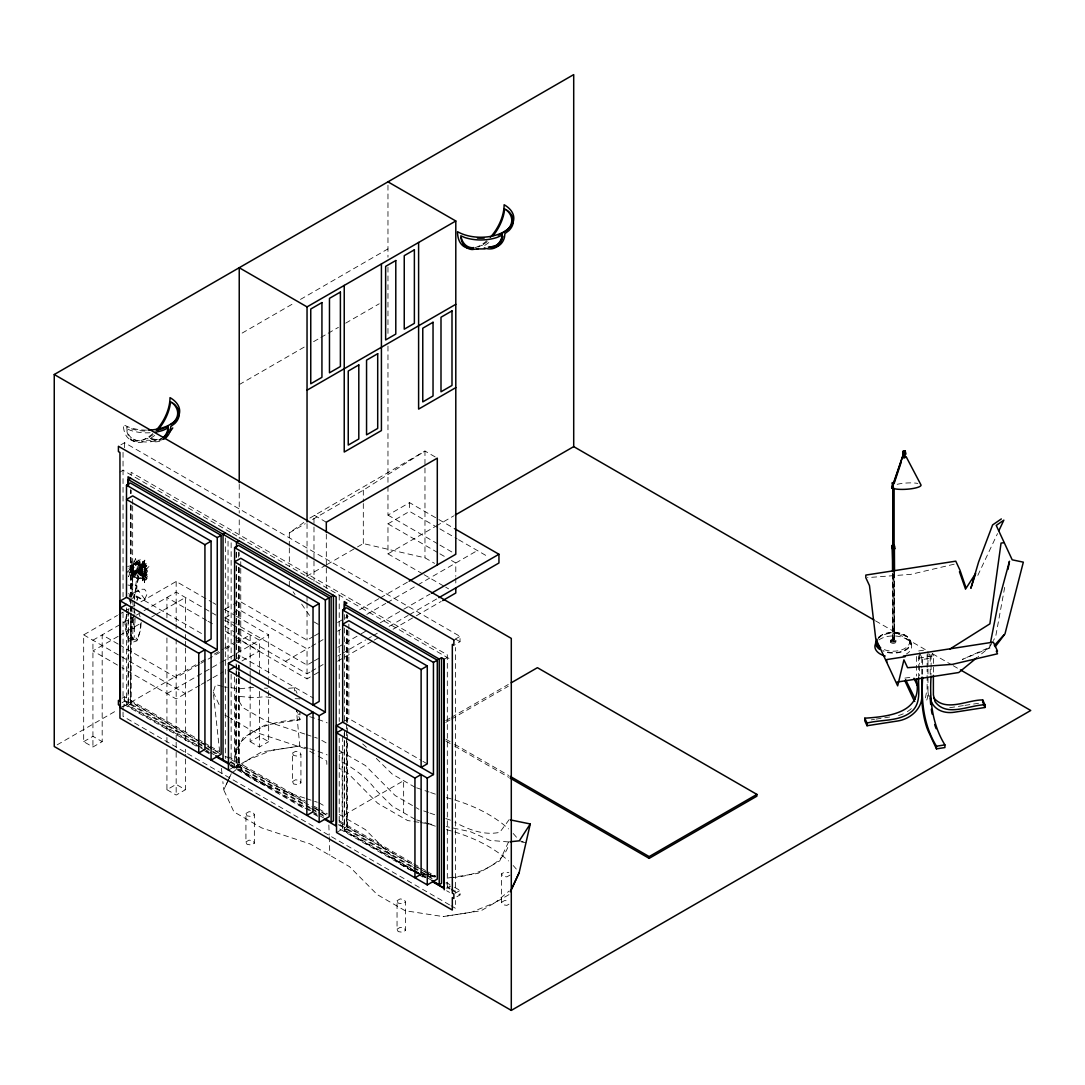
<?xml version="1.0" encoding="UTF-8"?>
<svg xmlns="http://www.w3.org/2000/svg" width="1085" height="1085" viewBox="0 0 1085 1085"><rect width="100%" height="100%" fill="white"/><g stroke="black" fill="none" stroke-linecap="round" stroke-linejoin="round"><path stroke-width="0.75" stroke-dasharray="5 3.75" d="M304.695 798.072L266.856 785.554L243.121 771.855L235.201 754.767L235.73 696.177L254.934 697.682L264.781 696.678L274.085 698.048M135.123 618.07L134.214 637.071L131.963 641.94L131.054 626.818L131.827 614.191M132.397 617.718L131.299 637.871L132.478 638.4L133.93 614.544M134.011 612.862L134.242 607.817A25.674 5.425 -81.2 0 1 133.97 604.264M134.309 606.149L134.54 601.104M134.608 599.422L134.838 594.39L140.006 571.266L133.496 597.577M140.453 569.91L140.562 573.3M128.464 593.617L130.837 595L131.651 583.961M140.67 623.617L140.101 630.9L137.293 640.164L128.871 638.862C125.521 629.422 123.704 618.681 128.871 609.499M141.213 622.437L140.602 629.815L136.995 640.815L133.089 642.117L129.183 640.815C125.846 632.528 122.917 622.682 127.067 614.137M131.339 597.143L130.837 587.243L133.726 567.062L131.963 587.026L132.655 598.554M890.554 642.008L890.731 640.787M1004.683 587.392L995.718 636.407L993.426 640.489M990.239 643.961L989.588 647.284L978.033 656.75M136.927 600.737L137.605 598.066L135.34 595.814L133.089 595.462L129.183 596.764M140.209 571.103L140.223 571.809M142.338 566.899L141.647 571.741L142.664 576.216L141.009 574.467A3.404 1.085 89.2 0 1 140.806 568.581L143.179 565.99L141.335 568.011M132.899 628.5L134.418 628.188L132.899 628.5L132.411 618.599M219.658 751.769L213.243 692.027L215.617 684.554L223.578 686.697M925.478 697.831L927.119 688.677L927.119 669.16M144.793 599.205L146.773 594.783L146.692 592.139L144.549 589.25L140.996 589.25L138.894 591.244L135.435 591.99L134.879 594.553L136.764 597.103L140.426 598.73L144.793 599.205L137.849 589.806M227.131 782.556L223.741 789.921L233.926 811.878L261.756 827.936L310.147 843.94L349.573 866.698L377.282 894.637L405.112 910.708L443.128 916.581L471.215 912.282L495.045 902.666L509.136 891.029M227.809 781.078L231.186 773.7M136.995 599.368L137.605 598.066M128.572 639.513L130.837 637.248L133.089 636.895L135.34 637.248L137.605 639.513M266.856 785.554A62.13 35.873 0 0 1 235.201 754.767L243.121 737.691L264.781 725.187L300.016 719.735L300.016 711.679M228.501 779.681L223.741 789.921L222.859 781.634M229.179 778.216L232.57 770.906M508.539 841.96L499.765 860.853L478.105 873.357L455.09 876.911M977.829 575.389L997.508 533.589M992.653 641.845L989.588 647.284L962.259 659.449L993.263 646.646M509.204 819.582L499.765 832.344C483.991 835.64 468.489 829.659 454.859 822.186M131.299 637.871L132.885 638.048M140.223 571.375L137.103 570.303L134.404 570.995L132.994 568.811C134.865 563.834 133.916 571.225 132.397 565.353L135.639 565.177L137.334 562.627L136.995 565.231L138.392 567.414L137.103 570.303L137.564 573.423L135.761 571.035L134.906 574.114L134.404 570.995L132.899 573.273L133.387 570.181L131.177 571.09L132.994 568.811L131.122 568.201L133.333 567.252L134.676 563.305L135.639 565.177L139.87 563.888L137.998 566.044L141.05 565.638L138.392 567.414L141.118 568.526L138.066 568.974L139.924 571.32M232.475 772.642L247.841 759.948L271.67 750.332L299.772 746.032A143.342 82.758 0 0 1 308.099 748.257M135.245 591.515L138.297 590.43M130.837 595L135.11 591.705L136.737 589.291L136.981 585.886L134.35 584.598L131.529 585.642L127.867 585.005M289.315 546.257L289.315 532.898L304.383 522.021M309.876 518.074L424.967 451.034L437.296 458.141M153.188 434.57L149.106 437.404L152.375 438.828A32.957 19.028 60 0 0 161.326 438.611M154.721 435.465L150.639 438.34M487.301 241.684L483.205 244.518L485.524 245.522M488.833 242.565L484.751 245.454M312.534 519.498L363.312 490.189L424.967 451.034L424.967 466.279M242.145 333.081L294.632 302.783M300.477 299.406L387.969 248.885M120.883 444.836L124.572 442.707L460.026 636.38L460.026 641.71L455.103 644.558M239.229 384.605L304.844 346.725M313.592 341.666L319.424 338.303M320.889 337.462L326.721 334.085M328.185 333.244L338.384 327.358M345.681 323.14L379.221 303.786M119.947 472.07L123.039 470.293L231.132 532.694M128.966 595.909L132.668 593.766L203.831 634.861M118.143 644.083L102.18 634.874L102.18 741.665L92.93 747.009L83.681 741.665L83.681 634.874L117.451 615.371M118.916 614.53L123.324 611.981M124.789 611.14L129.196 608.59M130.661 607.749L135.069 605.199M140.941 601.822L176.163 581.479L211.399 601.822M135.001 615.914L92.93 640.204L92.93 747.009M136.452 615.087L176.163 592.152L215.888 615.087M289.315 532.898L305.278 523.689M118.143 636.339L92.93 650.891L120.503 666.8M119.594 635.498L141.348 622.939M151.507 617.067L154.409 615.398M155.86 614.558L185.413 597.496L185.413 627.849M224.839 609.295L232.027 605.132M233.465 604.304L239.229 600.981L307.041 640.136L312.873 636.773M387.969 486.365L387.969 515.104L409.547 502.64L454.981 528.883M224.839 618.03L232.027 613.866M233.465 613.039L239.229 609.716L307.041 648.871L307.041 678.885L312.873 675.521M422.608 573.843L387.969 553.852L387.969 523.838L409.547 511.374L438.408 528.042M306.729 576.243L325.581 565.366M327.033 564.525L356.056 547.776M357.507 546.935L363.312 543.585L424.967 557.826L434.556 563.359M122.103 698.211L124.572 696.787L203.004 742.072M122.103 702.66L124.572 701.235L196.358 742.669M120.34 707.691L130.363 701.9L199.152 741.625M57.179 744.825L117.37 710.078M123.242 706.688L199.586 662.61M201.05 661.769L208.388 657.524M214.26 654.133L223.076 649.047M224.541 648.206L234.821 642.266M236.286 641.425L239.229 639.73L307.041 678.885M387.969 553.852L434.773 526.835M436.238 525.981L453.788 515.85M199.382 664.183L176.163 677.582L119.594 644.924M200.834 663.355L206.638 659.992M208.089 659.165L219.699 652.465M225.49 649.115L234.197 644.083M235.648 643.242L250.16 634.874L250.16 669.16M128.044 611.547L128.044 705.901L131.122 704.124L131.122 613.133M83.681 741.665L92.93 736.322L102.18 741.665M166.927 693.613L220.214 662.84M221.679 661.999L268.66 634.874L268.66 677.243M234.591 659.734L240.762 656.181L313.375 698.103M199.925 685.232L176.163 698.943L121.954 667.641M201.376 684.391L205.73 681.882M207.181 681.041L211.534 678.532M212.985 677.691L223.144 671.832M241.996 660.941L259.41 650.891L235.648 637.18M314.338 635.932L320.17 632.569M337.666 622.464L348.217 616.375M359.542 609.824L378.882 598.662M380.347 597.821L408.096 581.804M285.463 661.335L309.957 647.189M311.422 646.348L317.254 642.985M318.719 642.144L323.086 639.607M337.666 631.199L340.582 629.517M366.839 614.354L385.799 603.409M387.25 602.568L416.423 585.724M417.874 584.883L477.373 550.543M312.9 661.674L307.041 665.064L236.693 624.445M314.365 660.833L320.224 657.442M337.815 647.297L343.674 643.92M345.138 643.066L359.786 634.616M361.251 633.762L367.11 630.385M380.292 622.776L402.264 610.082M403.728 609.241L430.108 594.01M309.971 672.103L307.041 673.799L236.408 633.003M311.436 671.262L317.295 667.872M318.759 667.031L323.154 664.495M337.815 656.032L340.744 654.336M342.209 653.495L365.645 639.96M367.11 639.119L371.504 636.583M372.969 635.729L377.363 633.192M389.081 626.425L408.123 615.439M409.587 614.585L437.431 598.513M314.338 674.68L320.17 671.303M337.666 661.199L343.497 657.836M344.962 656.995L372.67 641.004M374.122 640.15L379.967 636.786M393.082 629.205L414.958 616.578M416.423 615.737L441.215 601.429M166.927 749.247L166.927 789.717L176.163 784.387L185.413 789.717L185.413 754.306M250.16 677.582L250.16 741.665L259.41 736.322L268.66 741.665L268.66 685.72M310.147 807.484L231.132 761.86L228.04 763.637L312.955 812.665M166.927 789.717L176.163 795.061L185.413 789.717M250.16 741.665L259.41 747.009L268.66 741.665M228.433 770.092L238.456 764.315L313.104 807.403M455.103 639.228L460.026 636.38M233.926 767.977L261.756 751.919L299.772 746.032L296.436 710.024L300.016 719.735A67.162 38.775 0 0 0 235.201 754.767M444.226 659.287L447.318 657.51M343.918 721.43L348.855 718.582L421.468 760.504M292.502 753.098L295.581 751.308L299.799 751.959L300.925 754.4L300.925 782.882L297.846 784.658L293.628 784.007L292.502 781.566L292.502 753.098L293.628 755.526L297.846 756.177L300.925 754.4M339.334 753.736L342.141 752.108L342.141 816.191L403.647 780.685L403.647 812.719M292.502 781.566L295.581 779.789L299.799 780.441L300.925 782.882M245.929 813.452L249.007 811.675L253.225 812.326L254.351 814.754L254.351 843.235L251.272 845.012L247.054 844.361L245.929 841.933L245.929 813.452L247.054 815.879L251.272 816.53L254.351 814.754M445.691 720.63L450.058 718.107M451.523 717.266L508.295 684.486M445.691 722.407L450.058 719.884M451.523 719.043L508.295 686.262M245.929 841.933L249.007 840.143L253.225 840.794L254.351 843.235M336.526 832.493L346.549 826.716L412.408 864.745M397.042 900.699L400.121 898.909L404.339 899.56L405.464 902.001L405.464 930.469L402.372 932.259L398.168 931.608L397.042 929.167L397.042 900.699L398.168 903.127L402.372 903.778L405.464 902.001M131.122 474.959L131.122 472.287L447.318 654.838L447.318 886.676L450.397 884.899L446.003 882.363M446.695 888.371L450.397 886.228L446.003 883.692M455.103 893.308L460.026 890.459L460.026 894.908L455.103 897.756M397.042 929.167L400.121 927.39L404.339 928.041L405.464 930.469M508.973 904.185L506.912 905.365L502.708 904.714L501.582 902.286L501.582 873.805L504.661 872.028L508.879 872.679M510.004 875.107L506.912 876.883L502.708 876.232L501.582 873.805M508.96 894.637L481.13 910.708L443.128 916.581M501.582 902.286L504.661 900.496L508.879 901.16M144.224 574.724L141.457 575.321L137.144 574.155L136.167 572.256L137.13 571.375L141.647 572.717L144.224 574.724L135.693 573.233M478.037 247.027L482.12 245.142L484.439 246.146M954.163 564.2L910.803 574.358L867.485 577.613M127.623 566.397L131.678 565.705L133.821 563.59L135.517 558.572L136.412 562.735L138.771 563.4L140.263 565.394L140.48 568.174L137.239 573.138L134.635 573.979L132.275 573.314L130.797 571.32L131.678 565.705L130.837 561.501L133.821 563.59L136.412 562.735L140.399 558.395L138.771 563.4L144.196 561.013L140.263 565.394L146.122 566.248L140.48 568.174L145.01 571.28L139.368 571.008L141.796 576.176L137.239 573.138L137.605 579.092L134.635 573.979L132.234 579.281L132.275 573.314L128.437 576.664L130.797 571.32L127.447 572.134L130.566 568.54L128.613 567.116M297.995 714.269L299.772 713.998M918.697 650.946L924.311 650.078M918.642 658.12L933.385 655.842L933.385 673.731M919.551 652.763L922.643 659.449L931.079 658.147L929.099 653.902M904.876 678.111L913.299 676.809M871.269 719.87L874.496 719.369M876.11 719.111L892.277 716.615M963.331 705.616L952.02 707.366A24.887 19.639 -24.9 0 1 947.327 707.705M964.945 705.372L981.098 702.877M453.449 877.168L448.512 877.928A67.162 38.775 0 0 0 508.485 845.134M136.737 578.603L142.393 578.278L137.469 578.508L135.313 577.003L141.565 577.939M253.497 687.361L239.527 688.772L224.052 686.886M508.445 841.933L489.864 840.346L470.605 831.775L451.089 827.584M893.592 578.983L893.592 573.924M893.009 642.035L893.009 572.894M893.85 641.438L894.46 641.886L893.85 572.297M288.501 688.324L294.374 687.781L297.1 693.288M264.36 688.134L267.615 688.216M295.134 698.699L300.016 698.808L300.016 702.022M521.614 842.041L526.022 842.584M418.891 822.308L407.648 820.558L377.729 803.293L347.932 773.252L339.442 768.356M420.505 822.552L425.32 823.298M426.92 823.542L434.963 824.79M423.855 874.117L428.792 874.876M430.433 875.134L435.37 875.893M446.206 826.526L449.461 827.231M519.145 840.658L523.268 841.811M304.722 734.003L266.856 721.484L243.121 707.786L235.73 696.177M306.296 734.518L317.308 738.166M305.536 748.772L253.497 731.575L230.698 718.406M306.268 798.587L317.308 802.235M416.667 787.832L429.117 792.036M430.677 792.552L435.343 794.139M416.667 819.867L429.117 824.071M430.677 824.6L435.343 826.173M423.665 810.915L428.399 812.543M429.972 813.085L434.705 814.726M445.759 818.538L450.492 820.165M150.639 438.299L153.907 439.71A32.957 19.015 60 0 0 164.35 438.774M133.184 439.167C142.23 443.209 152.863 442.87 161.719 438.516A32.957 19.015 60 0 1 151.29 439.439C146.99 435.98 142.894 441.988 138.012 440.659A32.957 19.028 -60 0 1 127.135 430.596L126.687 426.893L130.471 428.575A32.482 18.77 -0.1 0 0 146.719 431.07M130.254 439.656L133.184 440.958M415.419 871.621L344.23 830.717L344.23 739.726M416.871 872.448L421.238 874.958M422.689 875.785L425.591 877.467M875.473 620.837L925.274 649.589M932.598 653.821L951.653 664.807M953.118 665.661L958.977 669.038M439.859 528.87L457.178 538.879M458.616 539.706L488.887 557.188M387.969 515.104L438.476 544.263M439.927 545.104L455.795 554.259M387.969 523.838L438.476 552.997M439.927 553.838L445.691 557.161M451.469 560.497L455.795 562.993L455.795 576.338M424.045 574.684L444.253 586.348M445.691 587.175L448.58 588.843M326.314 522.224L313.985 515.104L313.985 525.276M455.632 639.173L460.026 641.71M232.475 533.481L452.703 660.629M313.985 621.895L319.465 625.068M212.877 602.663L215.806 604.359M224.609 609.444L234.889 615.371M236.354 616.226L268.66 634.874M445.772 739.17L453.096 743.388M454.561 744.242L508.702 775.49M445.772 740.947L453.096 745.178M454.561 746.019L508.702 777.28M224.975 617.677L235.228 623.604M224.595 620.105L259.41 640.204L259.41 674.504M224.853 626.343L234.957 632.175M206.638 620.417L166.927 597.496L166.927 617.731M208.089 621.257L215.345 625.448M225.49 631.307L234.197 636.339M422.919 761.345L427.273 763.867M415.107 787.303L392.173 774.053L375.79 757.886M321.797 740.363L326.151 742.886M339.239 750.44L365.401 765.535L395.198 795.576L414.741 806.86M416.138 807.674L418.932 809.274M309.767 751.227L316.834 755.296M318.244 756.109L326.734 761.005L326.843 764.383M415.107 819.338L392.173 806.101L375.79 789.921A143.342 82.758 0 0 0 339.469 760.585M225.002 715.123L229.274 717.578M83.681 634.874L185.413 693.613M318.882 802.764L326.151 806.955M339.239 814.509L365.401 829.618L395.198 859.659A62.13 35.873 0 0 0 411.622 870.563M204.468 742.913L208.862 745.449M210.327 746.29L219.116 751.362M227.891 756.435L305.482 801.232M314.257 806.304L317.186 807.986M318.651 808.827L327.439 813.899M339.144 820.667L412.341 862.928M413.805 863.769L425.51 870.523M426.975 871.377L435.763 876.449M454.52 887.272L460.026 890.459M205.933 745.097L134.214 703.677L134.214 702.348M207.398 745.938L211.792 748.474M213.257 749.315L219.116 752.705M224.961 756.082L229.355 758.618M230.82 759.459L305.482 802.561M314.257 807.633L320.116 811.01M321.58 811.865L327.439 815.242M339.144 821.996L415.27 865.952M416.735 866.793L428.439 873.547M429.904 874.402L435.763 877.779M200.616 742.466L206.476 745.843M207.94 746.697L221.109 754.292M314.569 808.257L320.414 811.634M321.879 812.475L326.273 815.011M413.873 865.586L425.591 872.354M427.042 873.194L434.366 877.426M196.236 741.72L123.039 699.459L123.039 611.832M197.687 742.56L203.519 745.924M204.97 746.765L218.071 754.319M311.612 808.325L317.43 811.688M318.882 812.529L326.165 816.734M412.422 866.535L339.225 824.274L339.225 738.329M413.873 867.376L425.523 874.09M426.975 874.93L434.258 879.135M447.318 886.676L450.017 888.235M451.36 889.008L455.402 891.341L455.402 647.501M197.823 743.523L203.682 746.9M205.146 747.755L215.4 753.668M230.047 762.131L304.749 805.26M306.214 806.101L310.608 808.637M312.073 809.491L323.805 816.259M338.452 824.709L411.69 866.996M413.154 867.837L419.013 871.228M420.478 872.069L432.196 878.836M446.844 887.299L449.773 888.981M451.238 889.836L460.026 894.908M196.833 744.73L126.497 704.124L126.497 614.585M197.66 745.205L208.483 751.457M209.934 752.298L214.301 754.821M231.132 764.532L310.758 810.495M312.209 811.336L323.845 818.063M426.12 877.114L342.684 828.94L342.684 736.023M427.571 877.955L431.939 880.478M395.198 859.659L414.741 870.943M416.138 871.743L418.932 873.357M128.044 705.901L199.057 746.9M200.508 747.741L204.862 750.25M206.299 751.091L209.202 752.759M314.392 813.492L317.295 815.174M415.243 871.716L344.23 830.717L347.308 828.94L347.308 741.313M416.694 872.557L421.048 875.066M422.485 875.907L425.388 877.575M196.249 746.168L123.039 703.907L123.039 710.133M205.024 751.24L209.419 753.777M229.925 765.617L304.6 808.732M313.375 813.804L317.769 816.34M339.741 829.008L417.332 873.818M418.796 874.659L426.12 878.891M446.627 890.731L449.556 892.413M449.556 904.876L123.039 716.358L123.039 711.692M451.007 905.717L455.402 908.253L455.402 900.469M293.113 591.773L295.012 594.512M301.644 604.101L310.188 616.416M932.259 653.414L933.385 655.842M213.243 692.027L219.441 705.386M909.461 640.136L909.962 641.289M139.111 614.137L140.101 616.795M910.695 641.221L911.427 644.748M895.844 640.286L896.034 641.466M134.594 610.896L134.974 614.069M221.435 768.356L222.14 774.988M294.374 687.781L294.672 690.955M132.75 600.195L133.048 605.132M133.631 615.019L134.418 628.188M131.827 607.044L132.072 611.994M328.85 825.007L329.189 835.111M329.243 836.793L329.854 855.319M931.133 654.228L931.133 663.993M931.079 664.657L931.079 674.422M930.225 656.33L930.225 662.881M930.225 669.431L930.225 675.982M927.973 651.461L927.973 690.765A24.887 5.262 81.2 0 1 926.088 701.073M927.119 654.526L927.119 667.533M922.643 659.449L922.643 667.587M922.643 669.214L922.643 675.724M921.802 657.632L921.802 667.451M921.802 669.092L921.802 675.643M919.551 654.404L919.551 664.237M919.551 665.864L919.551 675.697M918.697 655.828L918.697 676.972M916.391 656.506L916.391 676.023M894.46 572.758L894.46 641.886M894.311 572.256L894.311 641.384M893.999 572.799L893.999 641.94M893.28 574.467L893.28 579.526M892.86 574.087L892.86 641.533M892.548 572.948L892.548 642.076M455.795 578.007L455.795 584.666M424.967 467.974L424.967 557.826M409.547 502.64L409.547 511.374M387.969 185.196L387.969 257.199M387.969 267.168L387.969 335.916M387.969 346.061L387.969 484.683M363.312 490.189L363.312 501.867M363.312 503.535L363.312 543.585M348.855 624.065L348.855 629.124M348.855 630.819L348.855 718.582M347.308 614.937L347.308 618.314M347.308 630.114L347.308 726.15M347.308 727.845L347.308 732.89M347.308 734.572L347.308 739.631M346.929 614.897L346.929 618.26M346.929 630.046L346.929 720.969M346.929 741.163L346.929 828.723L344.61 830.052L344.61 737.447M346.549 614.517L346.549 617.894M346.549 629.68L346.549 722.298M346.549 723.993L346.549 729.039M346.549 730.72L346.549 735.779M346.549 737.461L346.549 826.716M344.61 614.558L344.61 619.603M344.61 628.025L344.61 720.616M344.61 730.72L344.61 735.766M344.23 732.985L344.23 738.044M339.225 595.109L339.225 721.484M326.314 534.091L326.314 566.302M326.314 567.997L326.314 588.328M313.985 526.971L313.985 559.182M313.985 560.877L313.985 581.221M307.041 523.621L307.041 552.319M307.041 554.015L307.041 577.654M307.041 596.235L307.041 601.293M307.041 602.989L307.041 640.136M289.315 547.925L289.315 566.275M289.315 581.289L289.315 586.307M268.66 678.939L268.66 684.025M259.41 691.362L259.41 747.009M250.16 670.842L250.16 675.901M240.762 561.664L240.762 566.723M240.762 568.404L240.762 656.181M239.229 484.344L239.229 513.083M239.229 519.837L239.229 538.431M239.215 552.536L239.215 555.9M239.215 567.699L239.215 658.69M239.215 665.43L239.215 670.489M239.215 672.171L239.215 677.23M239.215 678.912L239.215 766.539L236.137 768.316L236.137 677.325M238.836 567.645L238.836 658.554M238.836 665.295L238.836 670.34M238.836 672.022L238.836 677.081M238.836 678.762L238.836 766.308L236.516 767.651L236.516 678.41M238.456 552.116L238.456 557.175M238.456 567.279L238.456 663.26M238.456 664.942L238.456 670.001M238.456 671.683L238.456 676.742M238.456 678.423L238.456 764.315M236.516 552.143L236.516 557.188M236.516 565.611L236.516 658.215M236.516 664.942L236.516 670.001M236.516 671.683L236.516 676.728M236.137 552.631L236.137 557.69M236.137 566.112L236.137 657.103M236.137 663.844L236.137 668.902M236.137 670.584L236.137 675.643M234.591 676.999L234.591 766.539M231.132 542.812L231.132 659.07M231.132 674.246L231.132 761.86M228.04 541.212L228.04 660.86M225.341 537.97L225.341 758.523M185.413 634.589L185.413 639.648M185.413 641.33L185.413 646.389M185.413 648.084L185.413 742.506M185.413 749.247L185.413 752.624M176.163 581.479L176.163 623.061M176.163 623.848L176.163 629.815M176.163 639.106L176.163 740.54M176.163 742.221L176.163 750.983M176.163 752.339L176.163 795.061M166.927 637.966L166.927 735.766M166.927 737.447L166.927 742.506M132.668 499.249L132.668 504.322M132.668 506.003L132.668 593.766M131.122 490.122L131.122 493.499M131.122 505.298L131.122 596.289M131.122 597.971L131.122 604.711M131.122 606.393L131.122 611.452M130.743 490.081L130.743 493.458M130.743 505.244L130.743 596.153M130.743 606.257L130.743 611.303M130.743 612.984L130.743 703.907L128.423 705.236L128.423 612.645M130.363 489.715L130.363 493.078M130.363 504.864L130.363 597.482M130.363 599.178L130.363 604.223M130.363 605.905L130.363 610.963M130.363 617.704L130.363 701.9M126.497 607.831L126.497 612.903M124.572 442.707L124.572 448.037M124.572 696.787L124.572 701.235M123.039 452.35L123.039 596.669M152.768 433.593A32.957 19.028 -60 0 1 123.405 424.588A32.957 19.042 0 0 0 146.719 430.148M150.11 432.752A32.482 18.77 0 0 1 130.471 430.352L126.687 428.67L127.135 432.386A32.957 19.028 -60 0 0 138.012 442.436C142.908 443.765 147.018 437.757 151.33 441.215A32.957 19.015 60 0 0 161.76 440.279M486.88 240.707A32.957 19.028 -60 0 1 474.81 247.678M878.769 637.343A16.411 9.467 0 0 1 901.798 633.64A16.411 9.467 0 0 1 906.762 647.148A16.411 9.467 0 0 1 883.109 649.155M877.426 639.553A16.912 9.765 0 0 1 900.794 634.183A16.912 9.765 0 0 1 907.575 648.165A16.912 9.765 0 0 1 882.797 650.593M878.362 637.505A17.658 10.199 0 0 1 902.706 634.318A17.658 10.199 0 0 1 908.226 648.369A17.658 10.199 0 0 1 883.882 651.556M878.877 639.947A18.391 10.619 0 0 1 905.46 638.577A18.391 10.619 0 0 1 906.423 653.97M897.132 484.317A14.715 3.119 -3.9 0 1 917.788 483.435M929.153 696.882A24.887 19.639 -24.9 0 1 927.973 690.765M911.373 708.6A24.887 19.639 -24.9 0 1 904.7 713.143M903.249 713.835A24.887 19.639 -24.9 0 1 895.505 716.114M309.74 748.731A143.342 82.758 0 0 1 327.168 754.902M309.74 716.697A143.342 82.758 0 0 1 327.168 722.854M362.675 743.93A143.342 82.758 0 0 1 366.377 747.267M446.477 829.645A143.342 82.758 0 0 1 453.082 831.503M454.723 831.992A143.342 82.758 0 0 1 508.526 860.947M513.164 865.532A143.342 82.758 0 0 1 516.311 869.071M446.477 797.611A143.342 82.758 0 0 1 453.082 799.469M454.723 799.957A143.342 82.758 0 0 1 508.526 828.899M513.164 833.483A143.342 82.758 0 0 1 518.237 839.437M435.302 877.005A62.13 35.873 0 0 1 427.368 875.622M425.713 875.242A62.13 35.873 0 0 1 413.06 871.187M132.18 579.702A6.157 4.204 -53.1 0 1 136.181 573.07M140.806 568.581A3.404 1.085 89.2 0 1 142.528 571.171A3.404 1.085 89.2 0 1 141.009 574.467M135.937 585.927A6.157 1.221 -84.2 0 1 136.981 578.319M134.025 598.717A25.674 5.425 -81.2 0 1 134.214 595.638M128.871 597.415A25.674 20.249 24.9 0 1 129.807 601.565M141.511 569.53L142.881 580.814L141.131 570.696L143.017 561.27L141.511 569.53M145.187 570.222L143.79 577.22L144.685 582.672L142.813 577.03L147.343 581.18L144.658 575.85L147.858 577.627L145.173 573.287L148.387 572.08L145.187 570.222L143.871 565.787L144.834 560.104L142.894 565.597L143.871 565.787L146.638 561.962L144.712 567.482L148.957 566.533L145.187 570.222M142.135 571.375C142.135 577.478 141.918 564.471 143.546 563.427L142.135 571.375M132.248 567.699L130.634 573.355L133.021 571.361L136.452 571.741L138.107 570.425L139.192 566.424L138.338 564.824L134.906 564.431L129.4 569.693L132.167 569.747L133.021 571.361L132.546 575.606L134.594 572.093L135.937 575.986L136.452 571.741L139.667 574.385L138.107 570.425L142.026 571.117L139.111 568.486L143.098 567.17L139.192 566.424L142.528 564.051L141.593 572.527L142.949 576.813L141.809 570.724L142.637 563.969L138.338 564.824L139.938 561.257L136.764 564.091L136.547 560.877L134.906 564.431L133.089 562.518L133.252 565.76L130.471 565.746L132.248 567.699M144.834 570.764L143.627 575.294L144.102 578.983L142.393 573.436L143.491 576.989L142.935 574.874L145.444 578.685L144.291 574.575L147.099 576.176L144.725 572.921L147.058 572.582L144.834 570.764L144.02 567.265L144.888 563.129L143.328 566.845L146.868 565.19L144.576 568.689L146.909 568.418L144.834 570.764M142.637 570.642L144.196 576.488L143.071 573.572L142.922 574.752L142.583 568.757L142.637 570.642M144.061 565.027L144.753 577.017L143.573 574.182L145.661 575.796L144.481 572.948L146.665 573.219L144.671 571.415L146.326 570.181L144.576 569.788L145.892 567.292L144.224 568.499L145.661 565.638L142.813 569.123L144.061 565.027M144.034 562.152L143.518 566.56L144.915 572.039L144.007 575.877L145.024 580.57L142.46 575.226L143.491 579.919L143.22 576.203L144.007 575.877L147.099 578.522L144.63 574.358L147.316 574.955L144.915 572.039L147.465 570.195L144.78 569.544L147.682 565.977L144.278 567.536L145.566 562.803L142.718 566.872L144.034 562.152M138.148 559.941L137.564 563.942L139.667 567.333L139.124 569.72L137.632 571.741L133.496 572.744L131.393 569.34L131.936 566.953L138.148 559.941M134.065 560.931L133.428 564.946L130.553 564.01L131.936 566.953L128.545 568.35L131.393 569.34L129.156 572.921L131.977 571.456L130.661 576.162L133.496 572.744L134.214 577.532L135.571 572.839L138.636 576.542L137.632 571.741L141.809 573.45L139.124 569.72L143.817 569.11L139.667 567.333L143.98 565.149L139.097 565.217L141.701 561.298L137.564 563.942L135.489 563.834L134.065 560.931M132.845 584.123L131.57 584.788L132.845 584.123M891.151 642.768A2.78 1.6 0 0 0 895.898 642.293A2.78 1.6 0 0 0 892.819 640.15A2.78 1.6 0 0 0 891.151 642.768M891.3 641.493A2.59 1.492 0 0 0 895.722 641.059A2.59 1.492 0 0 0 892.86 639.065A2.59 1.492 0 0 0 891.3 641.493M135.069 570.642A3.404 2.685 -59 0 0 136.601 565.082A3.404 2.685 -59 0 0 131.705 567.374A3.404 2.685 -59 0 0 135.069 570.642"/><path stroke-width="1.5" d="M893.308 486.568L892.711 482.703M168.039 427.463L167.741 429.931A32.957 19.015 60 0 1 163.089 437.58M502.152 234.563L501.853 237.045A32.957 19.015 60 0 1 488.277 247.082M444.226 889.795L444.226 659.287L441.527 657.741L439.222 659.07L344.61 604.453L344.61 609.499M1007.979 569.422L1009.47 561.257L998.322 602.5L990.564 642.306M511.7 888.913L519.145 872.693L530.267 823.963L510.655 819.962M891.965 487.396L892.548 488.182L891.965 487.396L904.415 451.211L902.978 456.758M892.087 488.223L904.415 451.211M894.121 483.462L900.889 463.051M510.316 891.707L519.145 872.693M998.919 530.606L1003.842 520.163L996.22 525.398L1012.197 559.819L1023.331 562.152L1004.981 633.911L995.216 646.755M906.423 457.246L902.367 457.653L906.423 457.246L920.867 484.71A14.715 3.119 -3.9 0 1 904.809 489.349A14.715 3.119 -3.9 0 1 892.657 485.904M530.267 823.963L519.308 840.821L509.991 841.77M169.911 431.898L172.773 427.924M994.348 645.453L1004.113 634.739M157.447 430.216L159.102 428.48A32.957 19.028 -60 0 0 169.952 405.858L170.413 401.626L173.329 403.81A32.482 18.743 0 0 1 173.329 422.567L170.643 424.574M976.758 657.795L958.774 672.524L897.132 682.058M503.413 232.692L507.427 229.667A32.482 18.743 0 0 0 507.427 210.924L504.511 208.727L504.064 212.972A32.957 19.028 -60 0 1 493.2 235.581M1001.333 518.942L992.612 524.923L978.602 561.976L970.858 588.287L975.659 573.436L966.125 588.178L959.954 570.154L955.777 561.162L865.816 575.077L865.816 577.735L869.478 585.615L875.731 638.617L897.661 685.856L903.927 659.829L907.575 667.695L952.549 664.318L997.522 653.78L996.301 651.149M949.768 649.128L989.886 623.848L1001.048 543.097L1004.208 542.608M960.442 669.879L1030.75 710.485L511.293 1010.393L54.25 746.521L54.25 374.515L573.707 74.607L573.707 446.613L874.008 619.983M239.229 482.649L239.229 267.724L307.041 306.892L455.795 221.001L455.795 554.259L409.126 581.207M128.423 486.365L128.423 479.638L130.743 478.295M126.497 485.198L217.258 537.59L217.258 649.725L126.497 597.333L126.497 485.198L130.363 482.974L221.109 535.366L221.109 754.292L211.087 760.083L211.087 653.292L120.34 600.887L120.34 707.691L319.18 822.484L329.203 816.707L329.203 597.781L238.456 545.375L234.591 547.599L234.591 659.734L325.351 712.14L325.351 600.005L234.591 547.599M307.041 390.193L455.795 304.315M455.795 387.63L418.607 409.099L418.607 242.47M204.929 544.711L211.087 541.157L211.087 639.051L204.929 642.605L204.929 544.711L126.497 499.439L132.668 495.872L211.087 541.157M217.258 537.59L221.109 535.366M225.341 532.925L223.035 534.254L223.035 759.853M120.34 600.887L126.497 597.333M126.497 604.453L120.34 608.007L198.758 653.292L204.929 649.725L204.929 749.396L198.758 752.963L198.758 653.292M238.836 540.71L236.516 542.039L236.516 547.098M211.087 653.292L217.258 649.725M455.252 515.009L573.707 446.613M313.022 607.125L319.18 603.558L319.18 701.452L313.022 705.019L313.022 607.125L234.591 561.84L240.762 558.287L319.18 603.558M325.351 600.005L329.203 597.781M128.423 479.638L331.128 596.669L333.434 595.326L333.434 820.925L331.128 822.267L325.31 818.904M228.433 770.092L228.433 663.301L234.591 659.734M234.591 666.855L228.433 670.421L306.852 715.693L313.022 712.14L313.022 811.811L306.852 815.364L306.852 715.693M344.61 604.453L346.929 603.111L344.23 601.551L344.23 609.987M342.684 610.014L346.549 607.79L437.296 660.182L437.296 879.108L427.273 884.899L336.526 832.493L336.526 725.702L342.684 722.149L433.444 774.541L433.444 662.406L342.684 610.014L342.684 722.149M431.572 593.169L498.951 554.259L498.951 562.993L438.896 597.672M442.666 600.588L455.795 593.007L455.795 588.002M228.433 663.301L319.18 715.693L325.351 712.14M421.116 669.526L427.273 665.973L427.273 763.867L421.116 767.421L421.116 669.526L342.684 624.255L348.855 620.688L427.273 665.973M433.444 662.406L437.296 660.182M342.684 729.269L336.526 732.823L414.945 778.094L421.116 774.541L421.116 874.212L414.945 877.779L414.945 778.094M511.211 682.804L537.414 667.682L756.896 794.396L756.896 796.173L649.169 858.371L510.153 778.121M336.526 725.702L427.273 778.094L433.444 774.541M431.939 880.478L439.222 884.668L441.527 883.339L441.527 657.741M510.153 776.345L649.169 856.594L756.896 794.396M892.711 545.172L893.308 549.051L892.86 547.681M893.43 545.104L894.026 548.969L893.592 547.613M894.162 545.036L894.759 548.902L894.311 547.545M498.368 235.079L502.301 233.329M164.269 427.965L168.189 426.229M903.398 656.032L993.345 642.117L997.522 651.122M905.188 656.71L886.703 659.572L886.703 662.23M921.802 677.284L921.802 696.936A24.887 19.639 -24.9 0 1 897.756 720.982L867.051 725.729L864.799 720.86L864.799 718.189C889.388 716.615 923.376 712.533 916.391 679.278M930.225 695.634A24.887 19.639 -24.9 0 0 954.271 712.235L984.977 707.488L984.977 704.816L982.712 699.947C967.44 699.757 946.052 712.397 933.9 698.008M864.799 718.189L867.051 723.058C882.064 719.219 900.184 721.918 912.485 710.824C921.368 702.022 918.1 688.785 918.642 677.637M984.977 704.816C969.298 704.857 946.785 717.728 935.026 701.629L933.385 694.875L933.385 675.358M922.643 677.352C921.084 701.086 923.701 725.539 936.477 746.195L944.899 744.893L944.899 747.565L936.477 748.867L928.245 731.141A24.887 5.262 81.2 0 1 921.802 696.936M478.037 248.818L472.111 249.536A32.957 19.028 -60 0 1 461.247 239.487L460.786 235.77L464.583 237.452A32.482 18.77 0 0 0 497.066 237.439L502.341 235.092L501.894 238.809A32.957 19.015 60 0 1 485.429 248.316L484.33 247.841M473.765 247.597L472.124 247.76A32.957 19.028 -60 0 1 461.247 237.71M903.913 451.591L904.442 457.504L904.239 451.753M904.537 452.052L903.954 451.252M903.059 452.879L905.243 452.662M894.46 571.063L894.311 545.267L893.999 571.117M893.009 571.212L892.399 545.457L892.548 571.252M892.345 546.921L894.515 546.718M485.103 248.913L476.573 248.926M432.861 881.63L444.484 888.317M387.969 181.846L455.795 221.001M454.981 528.883L498.951 554.259M54.25 374.515L511.293 638.387L511.293 1010.393M215.752 755.662L229.776 763.759M216.444 756.95L228.04 763.637M324.537 819.351L336.133 826.051L336.133 596.886L128.044 476.749L128.044 485.171M432.63 881.766L444.226 888.452L444.226 659.287M506.03 209.608L508.946 211.806A32.482 18.77 0 0 1 508.946 230.562L504.932 233.587L504.484 237.303A32.957 19.015 60 0 1 489.471 247.149M171.932 402.508L174.848 404.691A32.482 18.77 0 0 1 174.848 423.462L170.82 426.486L170.372 430.202A32.957 19.015 60 0 1 164.35 438.774M915.238 699.052L905.555 679.576M983.281 703.84L984.977 707.488M913.977 678.274L917.367 685.584M944.899 744.893C932.123 724.237 929.506 699.784 931.079 676.05M904.876 680.783L913.109 698.509A24.887 5.262 81.2 0 0 914.777 701.425M959.438 571.727L965.569 589.25M904.103 451.577L904.442 457.504M982.712 699.947L982.712 702.619M936.477 746.195L936.477 748.867M894.311 545.267L894.311 570.561M893.742 488.426L893.742 571.049M893.592 487.924L893.592 570.547M893.28 488.481L893.28 571.103M893.131 487.979L893.131 545.307M867.051 723.058L867.051 725.729M649.169 856.594L649.169 858.371M439.222 659.07L439.222 884.668M437.296 564.946L437.296 458.141L326.314 522.224L326.314 532.396M427.273 778.094L427.273 884.899M381.418 263.94L381.418 430.569L344.23 452.038L344.23 285.409M331.128 596.669L331.128 822.267M319.18 715.693L319.18 822.484M307.041 306.892L307.041 521.926M163.13 439.344A32.957 19.015 60 0 0 167.782 431.694L168.243 427.992L162.953 430.338A32.482 18.77 0 0 1 155.128 432.21M156.213 430.189A32.957 19.028 -60 0 0 170.019 397.625A32.957 19.042 0 0 1 177.425 417.983A32.957 19.042 0 0 1 148.143 430.121M162.953 428.548A32.482 18.77 -0.1 0 1 156.742 430.148M168.853 429.307A32.957 19.028 60 0 1 162.818 437.892M490.325 237.303A32.957 19.028 -60 0 0 504.132 204.726A32.957 19.042 0 0 1 504.132 231.661A32.957 19.042 0 0 1 457.517 231.688A32.957 19.028 -60 0 0 473.358 248.017M484.208 238.076A32.482 18.77 -0.1 0 1 477.427 238.076M502.952 236.408A32.957 19.028 60 0 1 492.102 246.485M880.667 647.786A16.411 9.467 0 0 1 877.128 643.337M880.274 649.169A16.912 9.765 0 0 1 876.816 640.747M879.704 649.454A17.658 10.199 0 0 1 876.734 639.404M885.184 656.072A18.391 10.619 0 0 1 876.043 642.862M936.165 728.7A24.887 5.262 81.2 0 1 934.673 724.536M932.11 714.066A24.887 5.262 81.2 0 1 931.31 709.264M930.713 704.463A24.887 5.262 81.2 0 1 930.279 698.387M892.697 484.981L892.575 486.636L892.331 482.581L892.697 484.981M892.697 547.45L892.575 549.118L892.331 545.063L892.697 547.45M903.412 453.408L903.303 455.076L903.046 451.021L903.412 453.408M904.144 453.34L904.022 455.008L903.764 450.94L904.144 453.34M904.863 453.272L904.754 454.927L904.497 450.872L904.863 453.272M905.582 453.191L905.473 454.859L905.216 450.804L905.582 453.191M321.933 302.579L310.758 309.022L310.758 383.778L321.933 377.322L321.933 302.579M340.392 292.068L329.474 298.361L329.474 372.82L340.392 366.513L340.392 292.068M395.794 260.522L385.636 266.381L385.636 339.944L395.794 334.085L395.794 260.522M414.375 249.808L404.244 255.653L404.244 329.189L414.375 323.344L414.375 249.808M377.702 353.71L366.554 360.139L366.554 434.854L377.702 428.426L377.702 353.71M451.997 310.893L440.998 317.24L440.998 391.793L451.997 385.446L451.997 310.893M358.81 364.953L348.244 371.043L348.244 445.094L358.81 438.991L358.81 364.953M433.037 322.272L422.77 328.199L422.77 401.898L433.037 395.971L433.037 322.272M453.869 639.933L118.414 446.261L118.414 451.604L119.947 452.486L119.947 701.235L118.414 700.34L118.414 704.789L119.947 705.684L119.947 718.148L452.323 910.03L452.323 897.58L453.869 898.461L453.869 894.013L452.323 893.131L452.323 644.381L453.869 645.277L453.869 639.933"/></g></svg>
